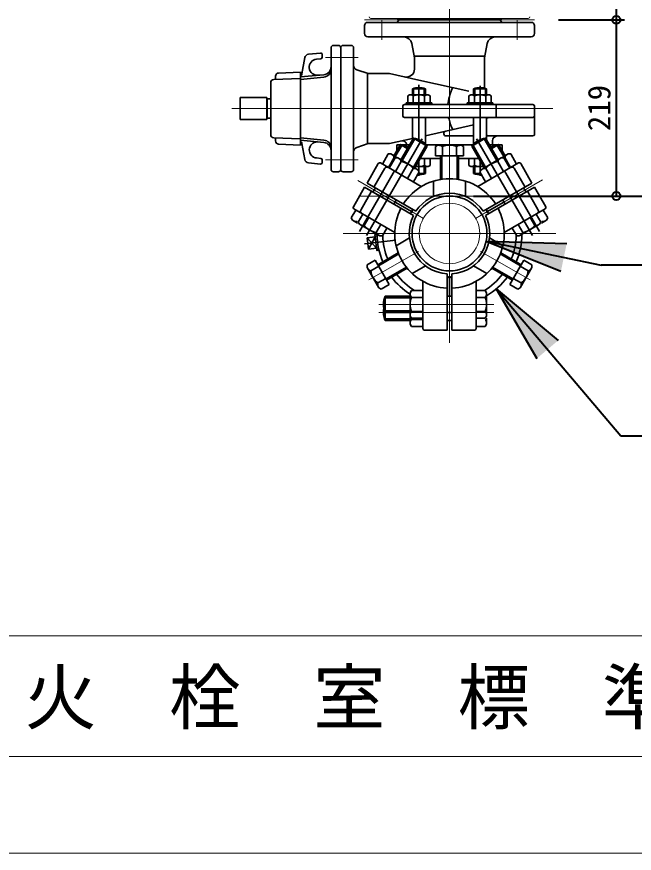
# Model space of a CAD drawing. Units: millimetres at full size, sheet at 1:20; details may follow other scales. Extents: x -5817 to 7940, y -3160 to 3160.
# Drawn here: x -2593 to -1826, y -920 to 119 of the extents above; entities that cross this region are included whole.
import ezdxf
from ezdxf.enums import TextEntityAlignment as Align

# ---------------------------------------------------------------- set-up
doc = ezdxf.new("R2010")
doc.units = ezdxf.units.MM
doc.header["$LTSCALE"] = 20
doc.header["$PDMODE"] = 32
doc.header["$PDSIZE"] = 10
for name, color, linetype, lineweight in [('0-7_TEMP01', 3, 'Continuous', 18), ('0-8_T字管', 6, 'Continuous', 35), ('0-A_細線', 7, 'Continuous', 9), ('0-C_図面標題', 3, 'Continuous', 18), ('0-D_図面枠', 3, 'Continuous', 18), ('0-E_寸法', 1, 'Continuous', 40)]:
    doc.layers.add(name, color=color, linetype=linetype, lineweight=lineweight)
doc.styles.add('ＭＳ ゴシック', font='')
doc.styles.get('ＭＳ ゴシック').set_extended_font_data('MS Gothic')

msp = doc.modelspace()

# ---------------------------------------------------------------- linework, layer by layer
at = {"layer": '0-7_TEMP01'}
for p, q in [((-2055.25, -150.39), (-2055.25, 206)), ((-2160.75, 114.61), (-1949.75, 114.61)), ((-2139.25, 89.74), (-2139.25, 115.28)), ((-1971.25, 89.74), (-1971.25, 115.28)), ((-2209.28, 68.11), (-2168.6, 68.11)), ((-2325.69, 4.61), (-1927.01, 4.61)), ((-2209.28, -58.89), (-2168.6, -58.89)), ((-2168.86, -84.8), (-2122.8, -111.39)), ((-1939.88, -83.78), (-1987.7, -111.39)), ((-2168, -103.89), (-1942.5, -103.89)), ((-2101.44, -123.72), (-2087.6, -131.71)), ((-2009.06, -123.72), (-2022.89, -131.71)), ((-2187.23, -150.39), (-1923.27, -150.39)), ((-2055.25, -203.74), (-2055.25, -150.39)), ((-2155.21, -208.1), (-2093.65, -172.56)), ((-1955.29, -208.1), (-2016.85, -172.56)), ((-2055.25, -285.92), (-2055.25, -228.39)), ((-2143.06, -238.39), (-2000.11, -238.39)), ((-2058.25, -248.37), (-2143.06, -248.37)), ((-2000.11, -248.37), (-2052.25, -248.37)), ((-4282.05, -919.63), (1657.95, -919.63))]:
    msp.add_line(p, q, dxfattribs=at)
at = {"layer": '0-8_T字管'}
for p, q in [((-2117.75, 114.61), (-2120.75, 111.61)), ((-2117.75, 114.61), (-1992.75, 114.61)), ((-1992.75, 114.61), (-1989.75, 111.61)), ((-2160.75, 97.61), (-2160.75, 107.61)), ((-1953.75, 111.61), (-2156.75, 111.61)), ((-1949.75, 97.61), (-1949.75, 107.61)), ((-1953.75, 93.61), (-2156.75, 93.61)), ((-2193.25, 83.11), (-2199.25, 83.11)), ((-2187.25, 83.11), (-2177.25, 83.11)), ((-2102.19, 85.5), (-2098.75, 67.61)), ((-2008.31, 85.5), (-2011.75, 67.61)), ((-2215.44, 73.41), (-2230.43, 71.97)), ((-2202.25, 80.11), (-2202.25, -70.89)), ((-2190.25, 80.11), (-2190.25, -70.89)), ((-2174.25, 80.11), (-2174.25, -70.89)), ((-2238.54, 47.88), (-2234.87, 67.89)), ((-2215.05, 66.42), (-2220.3, 65.91)), ((-2213.25, 68.41), (-2213.25, 71.42)), ((-2098.75, 69.61), (-2011.75, 69.61)), ((-2098.75, 53.73), (-2098.75, 67.61)), ((-2011.75, 29.91), (-2011.75, 67.61)), ((-2170.14, 52.74), (-2156.25, 48.11)), ((-2273.41, 40.77), (-2240.25, 42.11)), ((-2271.25, 44.77), (-2271.25, 40.85)), ((-2267.41, 48.77), (-2240.25, 49.86)), ((-2240.25, -40.65), (-2240.25, 49.86)), ((-2211.29, 46.69), (-2240.25, 43.89)), ((-2211.29, 43.68), (-2240.25, 40.89)), ((-2211.29, 46.69), (-2218.38, 46.01)), ((-2157.25, -38.89), (-2157.25, 48.11)), ((-2156.25, 48.11), (-2129.59, 48.11)), ((-2093.25, 40.05), (-2129.59, 48.11)), ((-2277.25, -27.55), (-2277.25, 36.77)), ((-2031.11, 26.27), (-2093.25, 40.05)), ((-2093.25, -35.98), (-2093.25, 34.03)), ((-2017.25, -35.98), (-2017.25, 32.8)), ((-2107.11, 20.25), (-2104.75, 21.61)), ((-2104.75, 21.61), (-2081.75, 21.61)), ((-2101.25, 21.61), (-2101.25, 29.11)), ((-2101.25, 29.11), (-2085.25, 29.11)), ((-2099.75, 21.61), (-2099.75, 29.11)), ((-2086.75, 21.61), (-2086.75, 29.11)), ((-2085.25, 21.61), (-2085.25, 29.11)), ((-2081.75, 21.61), (-2079.39, 20.25)), ((-2031.11, 20.25), (-2028.75, 21.61)), ((-2028.75, 21.61), (-2005.75, 21.61)), ((-2025.25, 29.11), (-2009.25, 29.11)), ((-2025.25, 21.61), (-2025.25, 29.11)), ((-2023.75, 21.61), (-2023.75, 29.11)), ((-2010.75, 21.61), (-2010.75, 29.11)), ((-2009.25, 21.61), (-2009.25, 29.11)), ((-2005.75, 21.61), (-2003.39, 20.25)), ((-2315.25, 18.36), (-2282.25, 18.36)), ((-2315.25, 18.36), (-2315.25, -9.14)), ((-2282.25, -9.14), (-2282.25, 18.36)), ((-2281.45, 16.61), (-2282.25, 16.14)), ((-2281.45, 16.61), (-2281.45, -7.39)), ((-2077.25, 11.61), (-2109.25, 11.61)), ((-2109.25, 9.61), (-2109.25, 11.61)), ((-2107.11, 11.61), (-2107.11, 20.25)), ((-2100.18, 20.25), (-2100.18, 11.61)), ((-2086.32, 11.61), (-2086.32, 20.25)), ((-2079.39, 20.25), (-2079.39, 11.61)), ((-2077.25, 9.61), (-2077.25, 11.61)), ((-2033.25, 11.61), (-2001.25, 11.61)), ((-2033.25, 9.61), (-2033.25, 11.61)), ((-2031.11, 11.61), (-2031.11, 20.25)), ((-2024.17, 20.25), (-2024.17, 11.61)), ((-2010.32, 11.61), (-2010.32, 20.25)), ((-2003.39, 20.25), (-2003.39, 11.61)), ((-2001.25, 9.61), (-2001.25, 11.61)), ((-2190.25, 4.61), (-2190.25, -70.89)), ((-2113.25, -4.39), (-2113.25, 7.61)), ((-2111.25, 9.61), (-1951.75, 9.61)), ((-1997.25, -6.39), (-1997.25, 9.61)), ((-1949.75, -27.39), (-1949.75, 7.61)), ((-2315.25, -9.14), (-2282.25, -9.14)), ((-2111.25, -6.39), (-2017.25, -6.39)), ((-2101.25, -34.07), (-2101.25, -6.39)), ((-2085.25, -39.33), (-2085.25, -6.39)), ((-2025.25, -40.39), (-2025.25, -6.39)), ((-2017.25, -6.39), (-1951.75, -6.39)), ((-2009.25, -34.07), (-2009.25, -6.39)), ((-2025.25, -15.76), (-2085.25, -29.06)), ((-2059.35, -29.39), (-2025.25, -29.39)), ((-2009.25, -29.39), (-1951.75, -29.39)), ((-2273.41, -31.55), (-2240.25, -32.89)), ((-2271.25, -35.55), (-2271.25, -31.63)), ((-2267.41, -39.55), (-2240.25, -40.65)), ((-2211.29, -34.46), (-2240.25, -31.67)), ((-2211.29, -37.47), (-2240.25, -34.68)), ((-2238.54, -38.66), (-2234.87, -58.67)), ((-2170.14, -43.52), (-2156.25, -38.89)), ((-2158.32, -152.93), (-2089.08, -32.98)), ((-2157.25, -38.89), (-2129.59, -38.89)), ((-2101.25, -32.61), (-2129.59, -38.89)), ((-2124.26, -53.96), (-2116.26, -40.11)), ((-2122.53, -54.96), (-2114.53, -41.11)), ((-2120.75, -47.88), (-2120.75, -40.39)), ((-2116.42, -40.39), (-2120.75, -40.39)), ((-2116.26, -40.11), (-2107.62, -45.1)), ((-2115.62, -58.95), (-2100.12, -32.11)), ((-2104.9, -40.39), (-2114.54, -40.39)), ((-2113.89, -59.95), (-2098.39, -33.11)), ((-2100.12, -32.11), (-2082.8, -42.11)), ((-2100.03, -67.95), (-2084.53, -41.11)), ((-2084.23, -40.39), (-2024.23, -40.39)), ((-2072.57, -42.52), (-2069.75, -40.89)), ((-2040.75, -40.89), (-2069.75, -40.89)), ((-2037.92, -42.52), (-2040.75, -40.89)), ((-2010.38, -32.11), (-2027.7, -42.11)), ((-2010.46, -67.95), (-2025.96, -41.11)), ((-1952.17, -152.93), (-2021.57, -32.73)), ((-1996.61, -59.95), (-2012.11, -33.11)), ((-1994.88, -58.95), (-2010.38, -32.11)), ((-1995.96, -40.39), (-2005.59, -40.39)), ((-1995.96, -40.39), (-2005.59, -40.39)), ((-1994.24, -40.11), (-2002.88, -45.1)), ((-2002, -40.39), (-2002, -35.39)), ((-1987.97, -54.96), (-1995.96, -41.11)), ((-1986.23, -53.96), (-1994.24, -40.11)), ((-1989.75, -40.39), (-1994.07, -40.39)), ((-1989.75, -47.88), (-1989.75, -40.39)), ((-2202.25, -68.89), (-2202.25, -48.89)), ((-2174.26, -48.89), (-2174.26, -68.89)), ((-2131.41, -51.72), (-2138.6, -64.17)), ((-2128.16, -51.72), (-2131.41, -51.72)), ((-2120.67, -56.04), (-2128.16, -51.72)), ((-2098.3, -68.96), (-2082.8, -42.11)), ((-2072.57, -53.89), (-2072.57, -42.52)), ((-2063.91, -42.52), (-2063.91, -53.89)), ((-2046.59, -42.52), (-2046.59, -53.89)), ((-2037.92, -53.89), (-2037.92, -42.52)), ((-2012.2, -68.96), (-2027.7, -42.11)), ((-1989.83, -56.04), (-1982.34, -51.72)), ((-1982.34, -51.72), (-1979.08, -51.72)), ((-1979.08, -51.72), (-1971.9, -64.17)), ((-2215.05, -57.2), (-2220.3, -56.69)), ((-2213.25, -59.19), (-2213.25, -62.2)), ((-2131.1, -68.49), (-2123.91, -56.05)), ((-2122.77, -56.71), (-2129.96, -69.16)), ((-2119.52, -56.71), (-2122.77, -56.71)), ((-2122.46, -73.48), (-2115.27, -61.03)), ((-2094.4, -71.21), (-2119.52, -56.71)), ((-2093.25, -73.21), (-2093.25, -60.21)), ((-2066.25, -57.39), (-2091.62, -57.39)), ((-2086.32, -57.39), (-2086.32, -66.03)), ((-2079.39, -66.03), (-2079.39, -57.39)), ((-2037.92, -53.89), (-2072.57, -53.89)), ((-2066.25, -53.89), (-2066.25, -83.29)), ((-2064.75, -53.89), (-2064.75, -83.06)), ((-2045.75, -53.89), (-2045.75, -83.06)), ((-2044.25, -53.89), (-2044.25, -83.29)), ((-2018.88, -57.39), (-2044.25, -57.39)), ((-2031.11, -57.39), (-2031.11, -66.03)), ((-2024.17, -66.03), (-2024.17, -57.39)), ((-2017.25, -73.21), (-2017.25, -60.21)), ((-2016.1, -71.21), (-1990.98, -56.71)), ((-1988.04, -73.48), (-1995.22, -61.03)), ((-1990.98, -56.71), (-1987.73, -56.71)), ((-1987.73, -56.71), (-1980.54, -69.16)), ((-1979.39, -68.49), (-1986.58, -56.05)), ((-2215.44, -64.2), (-2230.43, -62.75)), ((-2157.66, -87.81), (-2143.65, -63.55)), ((-2149.01, -92.8), (-2135.51, -69.41)), ((-2140.92, -62.82), (-2090.24, -92.08)), ((-2100.27, -69.7), (-2107.46, -82.15)), ((-2097.4, -67.39), (-2081.75, -67.39)), ((-2094.4, -71.21), (-2092.77, -74.03)), ((-2086.75, -67.39), (-2086.75, -75.89)), ((-2085.25, -67.39), (-2085.25, -75.89)), ((-2081.75, -67.39), (-2079.39, -66.03)), ((-2031.11, -66.03), (-2028.75, -67.39)), ((-2028.75, -67.39), (-2013.1, -67.39)), ((-2025.25, -67.39), (-2025.25, -75.89)), ((-2023.75, -67.39), (-2023.75, -75.89)), ((-1969.58, -62.82), (-2020.26, -92.08)), ((-2016.1, -71.21), (-2017.73, -74.03)), ((-2010.23, -69.7), (-2003.04, -82.15)), ((-1961.49, -92.8), (-1974.98, -69.41)), ((-1952.84, -87.81), (-1966.85, -63.55)), ((-2193.25, -73.89), (-2199.25, -73.89)), ((-2187.25, -73.89), (-2177.25, -73.89)), ((-2123.6, -72.83), (-2138.6, -98.8)), ((-2099.96, -86.48), (-2092.77, -74.03)), ((-2093.85, -75.89), (-2085.25, -75.89)), ((-2093.25, -78.98), (-2093.25, -74.85)), ((-2025.25, -75.89), (-2016.64, -75.89)), ((-2010.54, -86.48), (-2017.73, -74.03)), ((-2017.25, -78.98), (-2017.25, -74.85)), ((-1986.89, -72.83), (-1971.9, -98.8)), ((-2160.65, -93), (-2174.65, -117.25)), ((-2160.65, -93), (-2099.97, -128.04)), ((-2157.66, -87.81), (-2096.97, -122.84)), ((-2075.25, -104.56), (-2075.25, -85.4)), ((-2035.25, -104.56), (-2035.25, -85.4)), ((-1952.84, -87.81), (-2013.52, -122.84)), ((-1949.84, -93), (-2010.53, -128.04)), ((-1949.84, -93), (-1935.85, -117.25)), ((-2152.01, -97.99), (-2165.51, -121.37)), ((-2147.26, -93.81), (-2150.26, -99)), ((-2138.6, -98.8), (-2141.6, -104)), ((-1971.9, -98.8), (-1968.9, -104)), ((-1963.24, -93.81), (-1960.24, -99)), ((-1958.49, -97.99), (-1944.99, -121.37)), ((-2141.6, -104), (-2166.97, -147.94)), ((-2121.3, -108.8), (-2124.3, -113.99)), ((-2121.28, -108.8), (-2124.28, -114)), ((-2122.8, -111.39), (-2101.44, -123.72)), ((-1987.7, -111.39), (-2009.06, -123.72)), ((-1989.22, -108.8), (-1986.21, -114)), ((-1986.2, -113.99), (-1989.2, -108.8)), ((-1968.9, -104), (-1943.53, -147.94)), ((-2171.6, -121.32), (-2177.29, -131.17)), ((-2173.92, -119.98), (-2123.24, -149.25)), ((-2104.45, -125.46), (-2101.44, -123.72)), ((-2101.44, -120.26), (-2101.44, -123.72)), ((-2009.06, -120.26), (-2009.06, -123.72)), ((-2006.06, -125.46), (-2009.06, -123.72)), ((-1936.57, -119.98), (-1987.26, -149.25)), ((-1938.89, -121.32), (-1933.21, -131.17)), ((-2177.29, -131.17), (-2175.66, -133.99)), ((-2175.66, -133.99), (-2169.46, -137.57)), ((-2162.96, -126.31), (-2168.65, -136.16)), ((-2161.15, -140.49), (-2155.46, -130.64)), ((-1949.35, -140.49), (-1955.04, -130.64)), ((-1947.54, -126.31), (-1941.85, -136.16)), ((-1934.84, -133.99), (-1941.04, -137.57)), ((-1933.21, -131.17), (-1934.84, -133.99)), ((-2168.65, -136.16), (-2167.02, -138.98)), ((-2167.02, -138.98), (-2141.9, -153.48)), ((-2140.46, -139.3), (-2146.14, -149.15)), ((-2138.64, -153.48), (-2132.96, -143.63)), ((-1971.85, -153.48), (-1977.54, -143.63)), ((-1970.04, -139.3), (-1964.35, -149.15)), ((-1943.48, -138.98), (-1968.59, -153.48)), ((-1941.85, -136.16), (-1943.48, -138.98)), ((-2157.34, -155.88), (-2147.42, -154.66)), ((-2155.63, -169.77), (-2147.42, -154.66)), ((-2147.8, -151.54), (-2145.24, -151.37)), ((-2147.55, -153.54), (-2145.2, -153.37)), ((-2141.9, -153.48), (-2138.64, -153.48)), ((-1968.59, -153.48), (-1971.85, -153.48)), ((-2160.64, -163.33), (-2122.05, -158.6)), ((-2157.34, -155.88), (-2145.71, -168.55)), ((-2157.34, -155.88), (-2155.63, -169.77)), ((-2121.53, -165.56), (-2104.94, -155.98)), ((-1988.97, -165.56), (-2005.56, -155.98)), ((-2155.63, -169.77), (-2145.71, -168.55)), ((-2145.57, -169.68), (-2143.25, -169.27)), ((-2144.32, -189.12), (-2118.86, -174.42)), ((-2143.57, -190.41), (-2118.31, -175.83)), ((-1966.93, -190.41), (-1992.19, -175.83)), ((-1966.18, -189.12), (-1991.63, -174.42)), ((-2157.33, -189.33), (-2147.48, -183.64)), ((-2147.48, -183.64), (-2130.16, -213.64)), ((-1963.02, -183.64), (-1980.33, -213.64)), ((-1953.17, -189.33), (-1963.02, -183.64)), ((-2157.33, -192.59), (-2157.33, -189.33)), ((-2142.83, -217.7), (-2157.33, -192.59)), ((-2143.15, -191.14), (-2153, -196.83)), ((-2134.07, -206.87), (-2108.81, -192.28)), ((-2133.32, -208.17), (-2107.86, -193.47)), ((-2101.53, -200.21), (-2084.93, -190.62)), ((-2008.97, -200.21), (-2025.56, -190.62)), ((-1977.17, -208.17), (-2002.64, -193.47)), ((-1976.43, -206.87), (-2001.69, -192.28)), ((-1967.67, -217.7), (-1953.17, -192.59)), ((-1967.35, -191.14), (-1957.5, -196.83)), ((-1953.17, -192.59), (-1953.17, -189.33)), ((-2144.34, -211.83), (-2134.49, -206.14)), ((-2058.25, -270.37), (-2058.25, -200.3)), ((-2058.25, -205.47), (-2055.25, -203.74)), ((-2055.25, -228.39), (-2055.25, -203.74)), ((-2052.25, -205.47), (-2055.25, -203.74)), ((-2052.25, -270.37), (-2052.25, -200.3)), ((-1966.16, -211.83), (-1976.01, -206.14)), ((-2140.01, -219.32), (-2142.83, -217.7)), ((-2130.16, -213.64), (-2140.01, -219.32)), ((-2088.25, -268.37), (-2088.25, -209.85)), ((-2022.25, -268.37), (-2022.25, -209.85)), ((-1980.33, -213.64), (-1970.49, -219.32)), ((-1970.49, -219.32), (-1967.67, -217.7)), ((-2104.25, -228.39), (-2135.25, -228.39)), ((-2135.25, -228.39), (-2135.25, -258.37)), ((-2102.62, -221.07), (-2104.25, -223.89)), ((-2104.25, -223.89), (-2104.25, -262.87)), ((-2088.25, -221.07), (-2102.62, -221.07)), ((-2058.25, -228.39), (-2052.25, -228.39)), ((-2010.88, -221.07), (-2022.25, -221.07)), ((-2009.25, -223.89), (-2010.88, -221.07)), ((-2009.25, -252.89), (-2009.25, -223.89)), ((-2104.25, -230.39), (-2135.25, -230.39)), ((-2102.62, -229.73), (-2088.25, -229.73)), ((-2022.25, -229.73), (-2010.88, -229.73)), ((-2104.25, -246.39), (-2135.25, -246.39)), ((-2104.25, -248.39), (-2135.25, -248.39)), ((-2088.25, -247.05), (-2102.62, -247.05)), ((-2058.25, -248.39), (-2052.25, -248.39)), ((-2010.88, -247.05), (-2022.25, -247.05)), ((-2104.25, -256.37), (-2135.25, -256.37)), ((-2104.25, -258.37), (-2135.25, -258.37)), ((-2104.25, -252.89), (-2102.62, -255.71)), ((-2102.62, -255.71), (-2088.25, -255.71)), ((-2088.25, -257.03), (-2102.62, -257.03)), ((-2058.25, -258.37), (-2052.25, -258.37)), ((-2022.25, -255.71), (-2010.88, -255.71)), ((-2010.88, -255.71), (-2009.25, -252.89)), ((-2104.25, -262.87), (-2102.62, -265.69)), ((-2102.62, -265.69), (-2088.25, -265.69)), ((-2022.25, -265.69), (-2010.88, -265.69)), ((-2058.25, -270.37), (-2086.25, -270.37)), ((-2052.25, -270.37), (-2024.25, -270.37))]:
    msp.add_line(p, q, dxfattribs=at)
for points in [[(-2277.25, 16.61), (-2281.45, 16.61), (-2282.25, 16.14)], [(-2277.25, -7.39), (-2281.45, -7.39), (-2282.25, -6.93)], [(-2147.8, -151.54), (-2145.32, -171.66), (-2142.8, -171.22)], [(-2010.88, -265.69), (-2009.25, -262.87), (-2009.25, -255.71)]]:
    msp.add_lwpolyline(points, dxfattribs=at)
msp.add_circle((-2055.25, -150.39), 46.5, dxfattribs=at)
for centre, radius, start, end in [((-2156.75, 107.61), 4, 90, 180), ((-1953.75, 107.61), 4, 0, 90), ((-2156.75, 97.61), 4, 180, 270), ((-2112.01, 83.61), 10, 10.886, 90), ((-1998.49, 83.61), 10, 90, 169.114), ((-1953.75, 97.61), 4, 270, 0), ((-2199.25, 80.11), 3, 90, 180), ((-2193.25, 80.11), 3, 0, 90), ((-2187.25, 80.11), 3, 90, 180), ((-2177.25, 80.11), 3, 0, 90), ((-2215.25, 71.42), 2, 0, 95.5), ((-2229.95, 66.99), 5, 95.5, 169.621), ((-2219.34, 55.95), 10, 95.5, 275.5), ((-2215.25, 68.41), 2, 275.5, 0), ((-2212.25, 56.64), 10, 275.5, 0), ((-2212.25, 53.63), 10, 275.5, 0), ((-2168.25, 58.44), 6, 180, 251.565), ((-2108.75, 53.73), 10, 257.5, 0), ((-2267.25, 44.77), 4, 92.321, 180), ((-2243.45, 48.78), 5, 309.889, 349.621), ((-2273.25, 36.77), 4, 92.321, 180), ((-2103.64, 16.52), 5.09, 47.117, 90), ((-2093.25, 8.53), 22.09, 68.761, 111.239), ((-2093.25, 3.28), 18.32, 67.781, 112.219), ((-2082.86, 16.52), 5.09, 90, 132.883), ((-1997.25, 4.61), 60, 154.179, 172.705), ((-2027.64, 16.52), 5.09, 47.117, 90), ((-2017.25, 8.53), 22.09, 68.761, 111.239), ((-2017.25, 3.28), 18.32, 67.781, 112.219), ((-2006.86, 16.52), 5.09, 90, 132.883), ((-2059.74, 12.61), 3, 270, 352.705), ((-2111.25, 7.61), 2, 90, 180), ((-1951.75, 7.61), 2, 0, 90), ((-2111.25, -4.39), 2, 180, 270), ((-2058.67, -9.39), 3, 12.84, 90), ((-1997.25, 4.61), 60, 192.84, 205.821), ((-2005.75, -12.39), 6, 90, 125.685), ((-1951.75, -4.39), 2, 270, 0), ((-2273.25, -27.55), 4, 180, 267.679), ((-2059.35, -26.39), 3, 102.5, 270), ((-2005.75, -23.39), 6, 234.315, 270), ((-1996, -35.39), 6, 90, 180), ((-1951.75, -27.39), 2, 270, 0), ((-2267.25, -35.55), 4, 180, 267.679), ((-2243.45, -39.57), 5, 10.379, 50.111), ((-2219.34, -46.74), 10, 90, 264.5), ((-2212.25, -44.41), 10, 0, 84.5), ((-2212.25, -47.42), 10, 0, 84.5), ((-2119.6, -65.89), 26, 60.045, 82.62), ((-2113.5, -40.44), 5, 0.615, 102.5), ((-2103.46, -57.89), 26, 37.38, 82.62), ((-2068.24, -47.47), 6.57, 48.781, 90), ((-2055.25, -64.73), 23.84, 68.702, 111.298), ((-2042.26, -47.47), 6.57, 90, 131.219), ((-2007.04, -57.89), 26, 97.38, 142.62), ((-1990.9, -65.89), 26, 97.38, 119.955), ((-2168.25, -49.22), 6, 108.435, 180), ((-2229.95, -57.77), 5, 190.379, 264.5), ((-2215.25, -62.2), 2, 264.5, 0), ((-2215.25, -59.19), 2, 0, 84.5), ((-2130.13, -58.16), 6.57, 18.781, 60), ((-2127.52, -79.61), 23.84, 77.932, 81.298), ((-2121.5, -63.15), 6.57, 18.781, 60), ((-2118.88, -84.6), 23.84, 38.702, 81.298), ((-1991.62, -84.6), 23.84, 98.702, 141.298), ((-1989, -63.15), 6.57, 120, 161.219), ((-1982.98, -79.61), 23.84, 98.702, 102.068), ((-1980.36, -58.16), 6.57, 120, 161.219), ((-2199.25, -70.89), 3, 180, 270), ((-2193.25, -70.89), 3, 270, 0), ((-2187.25, -70.89), 3, 180, 270), ((-2177.25, -70.89), 3, 270, 0), ((-2141.92, -64.56), 2, 60, 150), ((-2132.91, -70.91), 3, 60, 150), ((-2098.99, -76.14), 6.57, 60, 101.219), ((-2093.25, -49.07), 18.32, 257.698, 292.219), ((-2082.86, -62.3), 5.09, 227.117, 270), ((-2027.64, -62.3), 5.09, 270, 312.883), ((-2017.25, -49.07), 18.32, 247.781, 282.302), ((-2011.5, -76.14), 6.57, 78.781, 120), ((-1977.58, -70.91), 3, 30, 120), ((-1968.57, -64.56), 2, 30, 120), ((-2055.25, -150.39), 68, 32.529, 147.471), ((-2093.25, -55.31), 22.09, 266.261, 291.239), ((-2017.25, -55.31), 22.09, 248.761, 273.739), ((-2055.25, -150.39), 50, 33.44, 146.56), ((-2172.92, -118.25), 2, 150, 240), ((-2162.91, -122.87), 3, 150, 240), ((-2055.25, -150.39), 68, 152.529, 267.471), ((-2055.25, -150.39), 68, 272.529, 27.471), ((-1947.59, -122.87), 3, 300, 30), ((-1937.57, -118.25), 2, 300, 30), ((-2171.07, -129.06), 6.57, 240, 281.219), ((-2055.25, -150.39), 50, 153.44, 266.56), ((-2055.25, -150.39), 50, 273.44, 26.56), ((-1939.43, -129.06), 6.57, 258.781, 300), ((-2162.42, -134.04), 6.57, 240, 281.219), ((-2142.54, -125.58), 23.84, 218.702, 261.298), ((-1967.96, -125.58), 23.84, 278.702, 321.298), ((-1948.08, -134.04), 6.57, 258.781, 300), ((-2139.92, -147.03), 6.57, 198.781, 240), ((-2055.25, -150.39), 90, 180.738, 202.98), ((-2055.25, -150.39), 83, 181.618, 202.384), ((-2055.25, -150.39), 83, 337.616, 358.382), ((-2055.25, -150.39), 90, 337.02, 359.262), ((-1970.57, -147.03), 6.57, 300, 341.219), ((-2150.88, -190.61), 6.57, 210, 251.219), ((-2129.43, -193.22), 23.84, 188.702, 231.298), ((-1981.06, -193.22), 23.84, 308.702, 351.298), ((-1959.62, -190.61), 6.57, 288.781, 330), ((-2055.25, -150.39), 90, 217.02, 237.013), ((-2055.25, -150.39), 83, 217.616, 238.382), ((-2055.25, -150.39), 83, 301.618, 322.384), ((-2055.25, -150.39), 90, 300.738, 322.98), ((-2137.89, -213.11), 6.57, 168.781, 210), ((-1972.61, -213.11), 6.57, 330, 11.219), ((-2111.25, -238.39), 26, 157.38, 202.62), ((-2097.67, -225.4), 6.57, 180, 221.219), ((-2015.82, -225.4), 6.57, 318.781, 0), ((-2080.41, -238.39), 23.84, 158.702, 201.298), ((-2033.09, -238.39), 23.84, 338.702, 21.298), ((-2111.25, -248.37), 26, 168.935, 202.62), ((-2097.67, -251.38), 6.57, 138.781, 180), ((-2015.82, -251.38), 6.57, 0, 41.219), ((-2097.67, -261.36), 6.57, 138.781, 180), ((-2080.41, -248.37), 23.84, 193.909, 201.298), ((-2015.82, -261.36), 6.57, 0, 41.219), ((-2086.25, -268.37), 2, 180, 270), ((-2024.25, -268.37), 2, 270, 0)]:
    msp.add_arc(centre, radius, start, end, dxfattribs=at)
at = {"layer": '0-A_細線'}
for p, q in [((-2153.02, 116.61), (-1957.47, 116.61)), ((-2118.25, 114.61), (-2120.25, 116.61)), ((-1992.25, 114.61), (-1990.25, 116.61))]:
    msp.add_line(p, q, dxfattribs=at)
for radius in [46.5, 37.5]:
    msp.add_circle((-2055.25, -150.39), radius, dxfattribs=at)
for centre, start, end in [((-2153.02, 118.61), 180.002, 270), ((-1957.47, 118.61), 270, 359.998)]:
    msp.add_arc(centre, 2, start, end, dxfattribs=at)
at = {"layer": '0-C_図面標題'}
msp.add_line((-4162.05, -649.63), (1537.95, -649.63), dxfattribs=at)
at = {"layer": '0-D_図面枠'}
msp.add_lwpolyline([(-4162.05, 3040.37), (1537.95, 3040.37), (1537.95, -799.63), (-4162.05, -799.63)], close=True, dxfattribs=at)
at = {"layer": '0-E_寸法'}
for p, q in [((-1848.16, 264.61), (-1848.16, 114.61)), ((-1919.75, 114.61), (-1838.17, 114.61)), ((-1919.75, 114.61), (-1838.17, 114.61)), ((-1848.16, 114.61), (-1848.16, -103.89)), ((-2025.25, -103.89), (-1340.27, -103.89)), ((-2025.25, -103.89), (-1838.17, -103.89)), ((-2009.73, -159.89), (-1909.78, -163.01)), ((-2009.73, -159.89), (-1916.87, -197.01)), ((-2009.73, -159.89), (-1867.07, -189.66)), ((-1596.98, -189.66), (-1867.07, -189.66)), ((-1997.15, -219.13), (-1842.73, -401.62)), ((-1997.15, -219.13), (-1920.28, -283.09)), ((-1997.15, -219.13), (-1946.79, -305.52)), ((-1842.73, -401.62), (-1388.18, -401.62))]:
    msp.add_line(p, q, dxfattribs=at)
for p in [(-1848.16, 114.61), (-1848.16, -103.89)]:
    msp.add_point(p, dxfattribs=at)
for points in [[(-1909.78, -163.01), (-1916.87, -197.01), (-2009.73, -159.89)], [(-1920.28, -283.09), (-1946.79, -305.52), (-1997.15, -219.13)]]:
    msp.add_solid(points, dxfattribs=at)

# ---------------------------------------------------------------- texts
at = {"layer": '0-C_図面標題', "style": 'ＭＳ ゴシック'}
msp.add_text('消\u3000火\u3000栓\u3000室\u3000標\u3000準\u3000図\u3000０２\u3000（配水管径φ７５）', height=65.69, dxfattribs=at).set_placement((-2762.05, -778.39), align=Align.BOTTOM_LEFT)
at = {"layer": '0-E_寸法', "style": 'ＭＳ ゴシック'}
msp.add_text('219', height=28.15, rotation=90, dxfattribs=at).set_placement((-1846.95, -23.44), align=Align.BOTTOM_LEFT)

doc.saveas('drawing.dxf')
